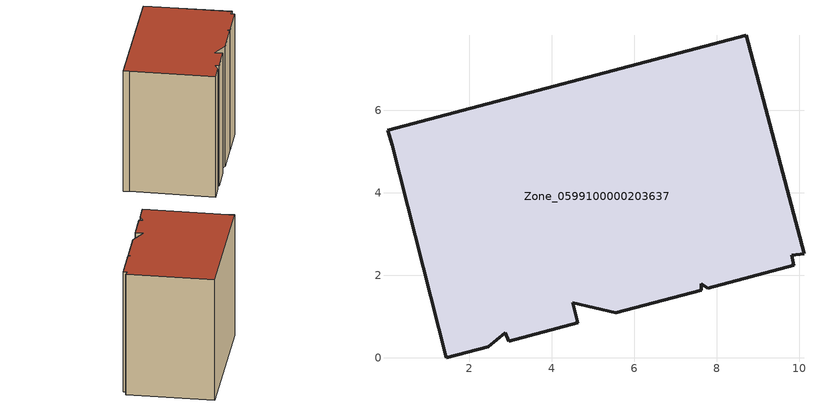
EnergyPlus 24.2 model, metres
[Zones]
Zone_0599100000203637
 floor ground (C_G): 0.02,5.52 8.72,7.82 10.11,2.52 9.81,2.48 9.86,2.24 7.78,1.69 7.63,1.8 7.62,1.64 5.55,1.09 4.51,1.33 4.63,0.85 2.95,0.4 2.87,0.61 2.46,0.27 1.45,0 0.13,5.15 z0
 wall outside (C_F): 8.72,7.82 0.02,5.52 0.13,5.15 1.45,0 2.46,0.27 2.87,0.61 2.95,0.4 4.63,0.85 4.51,1.33 5.55,1.09 7.62,1.64 7.63,1.8 7.78,1.69 9.86,2.24 9.81,2.48 10.11,2.52 8.72,7.82 z0:8.17
 roof outside (C_R): 7.62,1.64 7.63,1.8 7.78,1.69 9.86,2.24 9.81,2.48 10.11,2.52 8.72,7.82 0.02,5.52 0.13,5.15 1.45,0 2.46,0.27 2.87,0.61 2.95,0.4 4.63,0.85 4.51,1.33 5.55,1.09 z8.17
[BUILDING]
Pand.0599100000203637: North Axis=0; Terrain=City; Loads Convergence Tolerance Value=0.04; Temperature Convergence Tolerance Value=0.4; Solar Distribution=FullExterior; Maximum Number of Warmup Days=25; Minimum Number of Warmup Days=1
[Site:Location]
Rotterdam.The.Hague.AP_ZH_NLD Design_Conditions: Latitude=51.96; Longitude=4.45; Time Zone=1; Elevation=-4.5
[SITE:GROUNDTEMPERATURE:BUILDINGSURFACE]
18, 18, 18, 18, 18, 18, 18, 18, 18, 18, 18, 18
[MATERIAL] Thermal Absorptance=0.9; Solar Absorptance=0.7; Visible Absorptance=0.7
Name | Roughness | Thickness | Conductivity | Density | Specific Heat
G.TC.1975-1991 | MediumSmooth | 0.15 | 0.288461 | 540 | 1210
F.TC.1975-1991 | Rough | 0.3 | 0.230769 | 1920 | 840
R.TC.1975-1991 | MediumRough | 0.2 | 0.153846 | 1500 | 1000
[CONSTRUCTION]
C_G: G.TC.1975-1991
C_F: F.TC.1975-1991
C_R: R.TC.1975-1991
[ZONE]
Zone_0599100000203637: Type=1; Multiplier=1; Ceiling Height=Autocalculate; Volume=Autocalculate; Floor Area=autocalculate; Part of Total Floor Area=Yes
[ZONEINFILTRATION:DESIGNFLOWRATE]
Infil_Zone_0599100000203637: Zone or ZoneList or Space or SpaceList=Zone_0599100000203637; Schedule=AlwaysOn; Design Flow Rate Calculation Method=Flow/Area; Flow Rate per Floor Area=0.003; Constant Term Coefficient=1; Temperature Term Coefficient=0; Velocity Term Coefficient=0; Velocity Squared Term Coefficient=0
[HVACTEMPLATE:ZONE:IDEALLOADSAIRSYSTEM]
Zone_0599100000203637: Maximum Heating Supply Air Temperature=50; Minimum Cooling Supply Air Temperature=13; Maximum Heating Supply Air Humidity Ratio=0.0156; Minimum Cooling Supply Air Humidity Ratio=0.0077; Heating Limit=NoLimit; Cooling Limit=NoLimit; Dehumidification Control Type=ConstantSensibleHeatRatio; Cooling Sensible Heat Ratio=0.7; Dehumidification Setpoint=60; Humidification Control Type=None; Humidification Setpoint=30; Outdoor Air Method=None; Outdoor Air Flow Rate per Person=0.00944; Outdoor Air Flow Rate per Zone Floor Area=0; Outdoor Air Flow Rate per Zone=0; Demand Controlled Ventilation Type=None; Outdoor Air Economizer Type=NoEconomizer; Heat Recovery Type=None; Sensible Heat Recovery Effectiveness=0.7; Latent Heat Recovery Effectiveness=0.65
[ZONECONTROL:THERMOSTAT]
ThermostatControl_Zone_0599100000203637: Zone or ZoneList=Zone_0599100000203637; Control Type Schedule=DualSetpointControlType; Control 1=Thermostat_Zone_0599100000203637; Temperature Difference Between Cutout And Setpoint=0
[THERMOSTATSETPOINT:DUALSETPOINT]
Thermostat_Zone_0599100000203637: Heating Setpoint Temperature Schedule=HeatingSetpoint_Zone_0599100000203637; Cooling Setpoint Temperature Schedule=CoolingSetpoint_Zone_0599100000203637
[SCHEDULE:COMPACT]
HeatingSetpoint_Zone_0599100000203637: Through: 12/31, For: AllDays, Until: 24:00, 21
CoolingSetpoint_Zone_0599100000203637: Through: 12/31, For: AllDays, Until: 24:00, 24
DualSetpointControlType: Through: 12/31, For: AllDays, Until: 24:00, 4
AlwaysOn: Through: 12/31, For: AllDays, Until: 24:00, 1
